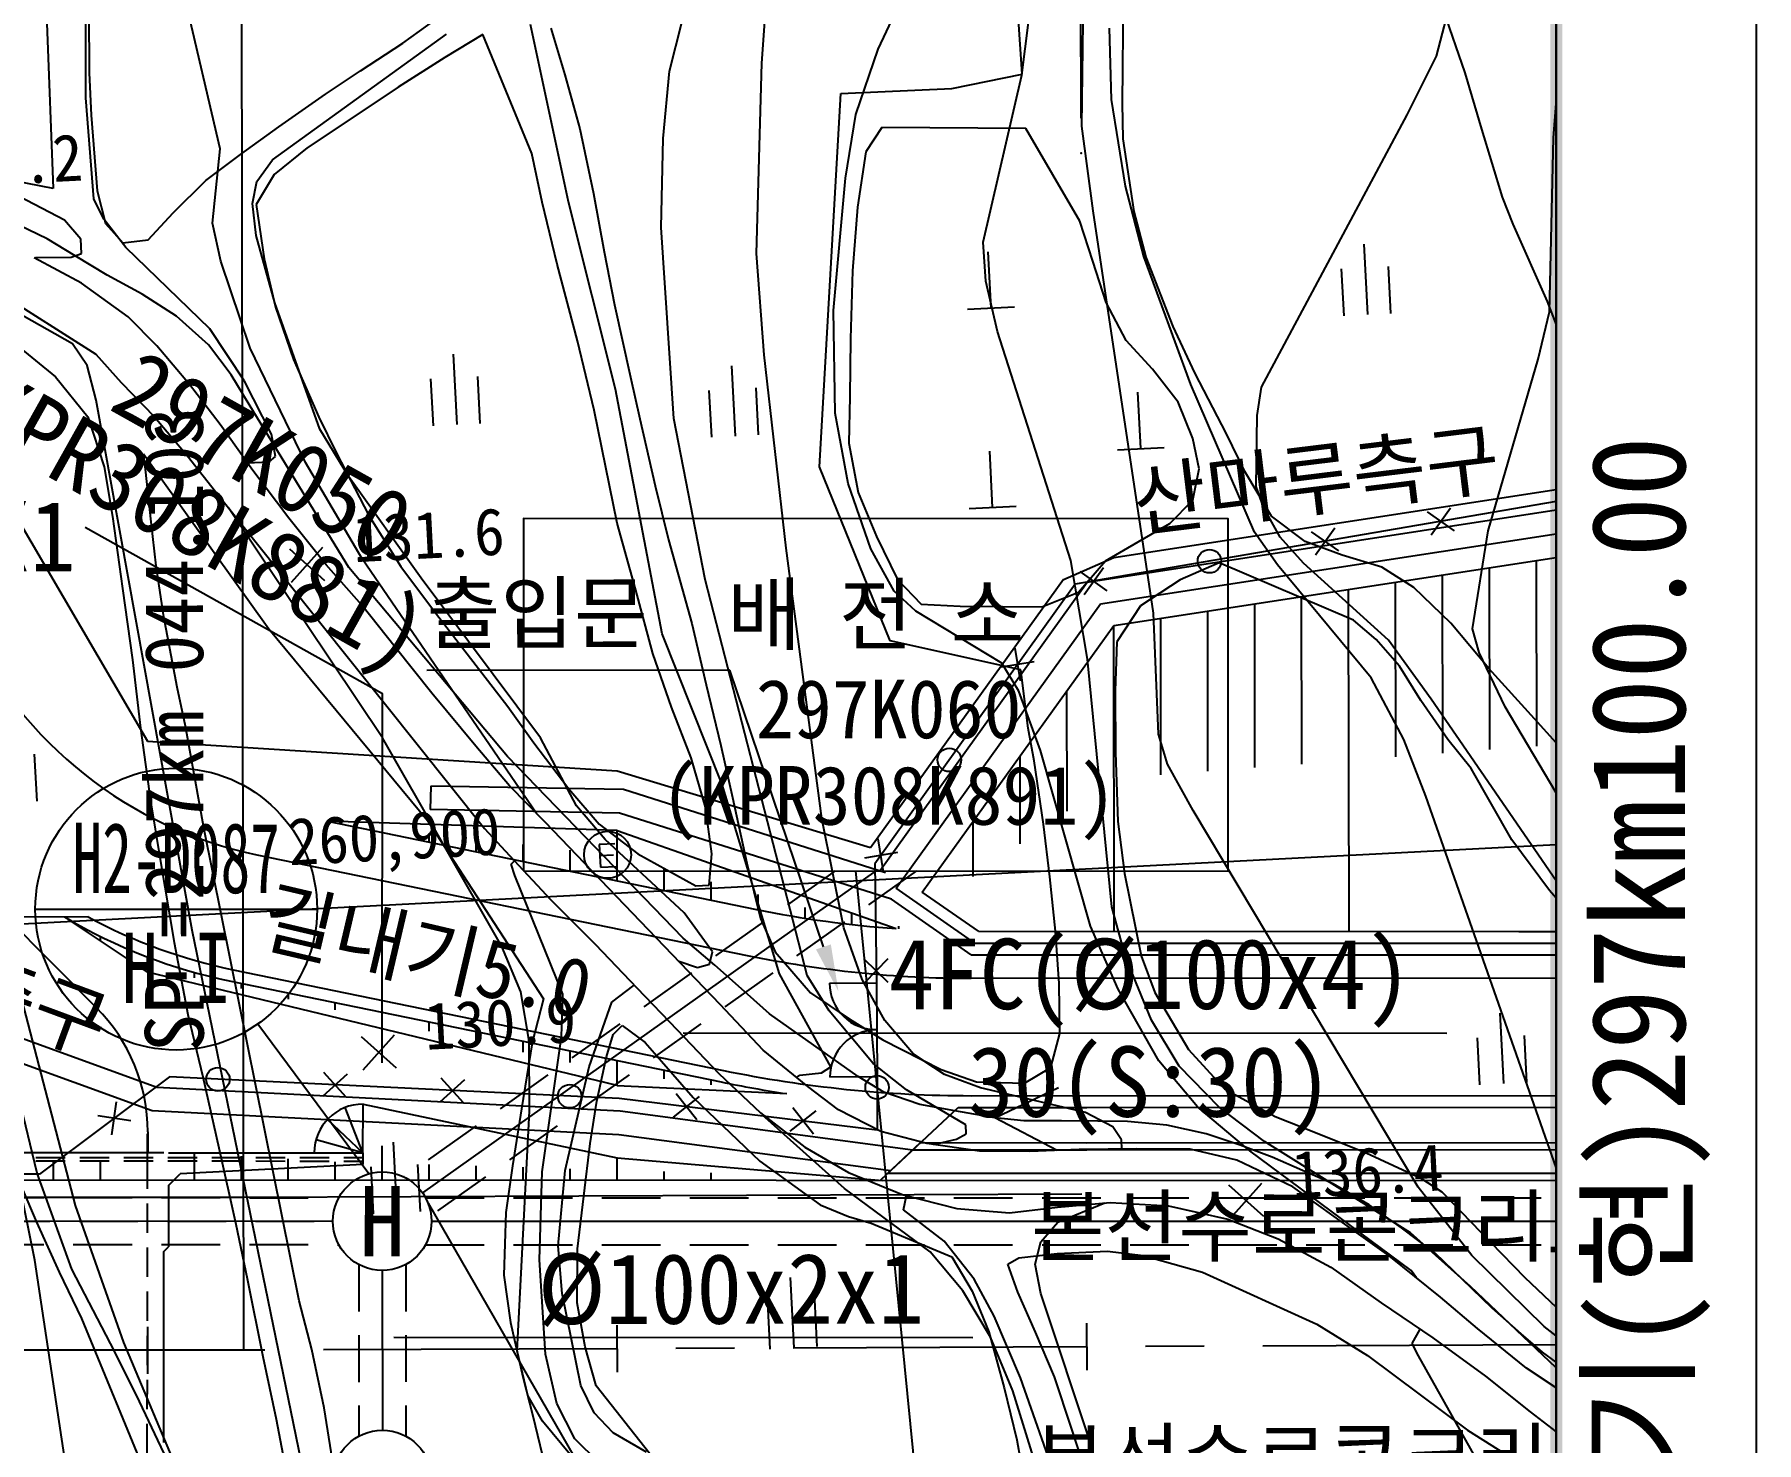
# Model space of a CAD drawing. Header units: millimetres. Extents: x 14054 to 14850, y 1103 to 1809.
# Drawn here: x 14776.6 to 14849.9, y 1462.2 to 1522.2 of the extents above; entities that cross this region are included whole.
import ezdxf
from ezdxf.enums import TextEntityAlignment as Align
from ezdxf.xclip import XClip

# ---------------------------------------------------------------- set-up
doc = ezdxf.new("R2010")
doc.units = ezdxf.units.MM
doc.header["$LTSCALE"] = 10
doc.header["$MEASUREMENT"] = 0
doc.header["$XCLIPFRAME"] = 2
for name, pattern in [('A-CENTR01', [2, 1.25, -0.25, 0.25, -0.25]), ('CENTER', [2, 1.25, -0.25, 0.25, -0.25]), ('HIDDEN', [0.375, 0.25, -0.125])]:
    doc.linetypes.add(name, pattern=pattern)
for name, color, linetype in [('ET-DSTA', 3, 'Continuous'), ('TN-MACL', 6, 'A-CENTR01'), ('TN-MANH', 4, 'Continuous'), ('TT-TABL-TEX2', 3, 'Continuous'), ('TZ-BASE', 253, 'Continuous'), ('TZ-CABL', 4, 'Continuous')]:
    doc.layers.add(name, color=color, linetype=linetype)
doc.layers.add('TX-PAPR', color=2, linetype='Continuous', plot=False)
doc.styles.add('GR', font='GulimChe.ttf')
doc.styles.add('HANA', font='GulimChe.ttf')
doc.styles.get("Standard").update_dxf_attribs({"font": 'GulimChe.ttf'})
doc.styles.add('굴림체', font='GulimChe.ttf')
doc.linetypes.add('I_LINE', pattern='A,3.5,["I",Standard,S=1,R=0,X=-1,Y=-0.5],3.5', length=7)
doc.linetypes.add('ZIGZAG', pattern='A,0.0001,-0.2,[131,ltypeshp.shx,S=0.2,R=0,X=-0.2,Y=0],-0.4,[131,ltypeshp.shx,S=0.2,R=180,X=0.2,Y=0],-0.2', length=0.8001)
doc.dimstyles.get("Standard").update_dxf_attribs({"dimtxt": 0.18, "dimasz": 0.18, "dimexe": 0.18, "dimexo": 0.0625, "dimgap": 0.09, "dimtad": 0, "dimtih": 1, "dimtoh": 1, "dimdec": 4, "dimzin": 0, "dimdsep": 46, "dimtxsty": 'Standard', "dimcen": 0.09, "dimadec": 0, "dimazin": 0, "dimtfac": 1, "dimtdec": 4, "dimtofl": 0, "dimtmove": 0, "dimatfit": 3, "dimfxl": 0, "dimtolj": 1, "dimtzin": 0, "dimarcsym": 0})

# ---------------------------------------------------------------- blocks, each defined once
blk = doc.blocks.new('JD-SSG3')
at = {"layer": 'TZ-BASE', "linetype": 'ByBlock'}
blk.add_line((679.759, 52.233), (679.73, 75.256), dxfattribs=at)
at = {"layer": 'TZ-BASE'}
for p, q in [((671.121, 55.169, 137), (676.315, 66.203, 137)), ((617.636, 63.93), (640.009, 25.709)), ((617.636, 63.93), (640.009, 25.709)), ((677.244, 54.064, 138), (678.409, 63.336, 138)), ((644.103, -0.235), (644.019, 62.75)), ((694.897, 54.87, 141), (696.74, 61.905, 141)), ((643.102, 50.929, 132), (641.378, 58.323, 132)), ((681.52, 52.857, 142.702), (681.587, 58.417, 142.702)), ((637.377, 53.101, 131), (637.378, 57.905, 131)), ((662.237, 54.228, 135), (663.07, 57.524, 135)), ((666.173, 54.565, 136), (666.364, 57.356, 136)), ((679.791, 51.882, 139), (679.862, 57.651, 139)), ((637.506, 56.762, 133.534), (637.528, 54.166, 133.534)), ((650.882, 55.419, 133.534), (652.657, 56.697, 133.534)), ((677.256, 54.096, 137.29), (677.086, 56.637, 137.29)), ((695.184, 56.833, 142.702), (696.108, 54.158, 142.702)), ((635.725, 56.279, 130.061), (635.99, 49.238, 130.061)), ((645.33, 50.459, 133), (652.746, 55.802, 133)), ((654.29, 55.787, 133.442), (652.665, 54.819, 133.442)), ((656.379, 50.731, 133.442), (654.29, 55.787, 133.442)), ((657.939, 48.662, 134), (656.318, 56.215, 134)), ((657.181, 56.065, 137.29), (657.778, 54.074, 137.29)), ((681.063, 53.029, 140), (680.966, 56.058, 140)), ((649.071, 54.25, 133.534), (650.882, 55.419, 133.534)), ((670.17, 52.392, 137), (671.121, 55.169, 137)), ((652.665, 54.819, 133.442), (650.687, 53.542, 133.442)), ((665.946, 46.467, 136), (666.173, 54.565, 136)), ((693.646, 52.376, 141), (694.897, 54.87, 141)), ((637.528, 54.166, 133.534), (637.61, 52.361, 133.534)), ((647.593, 53.245, 133.534), (649.071, 54.25, 133.534)), ((650.687, 53.542, 133.442), (648.748, 52.264, 133.442)), ((657.778, 54.074, 137.29), (658.41, 51.769, 137.29)), ((661.967, 51.364, 135), (662.237, 54.228, 135)), ((674.252, 53.486, 137.29), (677.256, 54.096, 137.29)), ((675.599, 46.947, 138), (677.244, 54.064, 138)), ((696.108, 54.158, 142.702), (696.813, 51.761, 142.702)), ((637.718, 48.791, 131), (637.377, 53.101, 131)), ((645.598, 51.857, 133.534), (647.593, 53.245, 133.534)), ((668.623, 37.39, 137.29), (669.538, 53.273, 137.29)), ((669.538, 53.273, 137.29), (674.252, 53.486, 137.29)), ((681.651, 49.331, 140), (681.063, 53.029, 140)), ((681.549, 51.347, 142.702), (681.52, 52.857, 142.702)), ((699.886, 51.394, 142), (700.019, 53.106, 142)), ((637.61, 52.361, 133.534), (637.869, 49.138, 133.534)), ((648.748, 52.264, 133.442), (646.807, 50.968, 133.442)), ((669.725, 49.676, 137), (670.17, 52.392, 137)), ((687.451, 40.78, 141), (693.646, 52.376, 141)), ((643.971, 50.688, 133.534), (645.598, 51.857, 133.534)), ((658.41, 51.769, 137.29), (659.002, 49.023, 137.29)), ((661.885, 47.577, 135), (661.967, 51.364, 135)), ((671.279, 51.827, 138.542), (670.592, 50.8, 138.542)), ((677.41, 51.793, 138.542), (671.279, 51.827, 138.542)), ((679.707, 47.841, 138.542), (677.41, 51.793, 138.542)), ((680.274, 48.278, 139), (679.791, 51.882, 139)), ((682.029, 48.252, 142.702), (681.549, 51.347, 142.702)), ((696.813, 51.761, 142.702), (697.7, 48.865, 142.702)), ((699.705, 43.977, 142), (699.886, 51.394, 142)), ((642.492, 49.573, 133.534), (643.971, 50.688, 133.534)), ((642.771, 47.755, 132), (643.102, 50.929, 132)), ((646.807, 50.968, 133.442), (645.402, 49.833, 133.442)), ((656.81, 48.647, 133.442), (656.379, 50.731, 133.442)), ((670.592, 50.8, 138.542), (670.247, 48.445, 138.542)), ((636.477, 47.879, 130), (631.332, 50.56, 130)), ((644.666, 49.534, 133), (645.33, 50.459, 133)), ((635.99, 49.238, 130.061), (633.719, 49.675, 130.061)), ((637.869, 49.138, 133.534), (638.211, 47.737, 133.534)), ((641.104, 48.201, 133.534), (642.492, 49.573, 133.534)), ((644.484, 48.599, 133), (644.666, 49.534, 133)), ((645.402, 49.833, 133.442), (644.641, 48.549, 133.442)), ((669.217, 44.045, 137), (669.725, 49.676, 137)), ((682.428, 46.337, 140), (681.651, 49.331, 140)), ((638.142, 47.924, 131), (637.718, 48.791, 131)), ((644.628, 47.226, 133), (644.484, 48.599, 133)), ((644.641, 48.549, 133.442), (644.977, 46.246, 133.442)), ((657.458, 46.012, 133.442), (656.81, 48.647, 133.442)), ((659.94, 40.688, 134), (657.939, 48.662, 134)), ((659.002, 49.023, 137.29), (659.449, 46.534, 137.29)), ((670.247, 48.445, 138.542), (670.03, 45.722, 138.542)), ((697.7, 48.865, 142.702), (698.153, 47.721, 142.702)), ((635.74, 47.088), (634.143, 47.852)), ((637.163, 47.078, 130), (636.477, 47.879, 130)), ((639.082, 46.728, 131), (638.142, 47.924, 131)), ((638.211, 47.737, 133.534), (638.961, 46.923, 133.534)), ((640.029, 47.046, 133.534), (641.104, 48.201, 133.534)), ((643.126, 46.138, 132), (642.771, 47.755, 132)), ((680.269, 46.144, 138.542), (679.707, 47.841, 138.542)), ((682.839, 31.152, 139), (680.274, 48.278, 139)), ((682.534, 46.316, 142.702), (682.029, 48.252, 142.702)), ((698.153, 47.721, 142.702), (699.607, 44.418, 142.702)), ((636.933, 46.364), (635.74, 47.088)), ((637.2, 46.466, 130), (637.163, 47.078, 130)), ((638.961, 46.923, 133.534), (640.029, 47.046, 133.534)), ((645.43, 44.373, 133), (644.628, 47.226, 133)), ((662.415, 39.436, 135), (661.885, 47.577, 135)), ((675.704, 45.284, 138), (675.599, 46.947, 138)), ((637.203, 45.203, 129.682), (635.183, 46.281, 129.682)), ((635.213, 46.266, 130), (635.239, 46.295, 130)), ((635.239, 46.295, 130), (636.761, 46.308, 130)), ((636.761, 46.308, 130), (637.2, 46.466, 130)), ((638.291, 45.546), (636.933, 46.364)), ((642.663, 43.253, 131), (639.082, 46.728, 131)), ((644.977, 46.246, 133.442), (645.463, 44.181, 133.442)), ((659.449, 46.534, 137.29), (659.897, 44.286, 137.29)), ((666.262, 42.153, 136), (665.946, 46.467, 136)), ((675.931, 44.143, 138.045), (675.807, 46.539, 138.045)), ((684.431, 40.886, 140), (682.428, 46.337, 140)), ((683.678, 43.365, 142.702), (682.534, 46.316, 142.702)), ((691.803, 46.861, 140.567), (691.959, 43.865, 140.567)), ((632.613, 45.469, 148.983), (637.812, 42.18, 148.983)), ((639.777, 44.728), (638.291, 45.546)), ((644.383, 42.432, 132), (643.126, 46.138, 132)), ((658.323, 42.748, 133.442), (657.458, 46.012, 133.442)), ((670.03, 45.722, 138.542), (669.941, 42.832, 138.542)), ((680.83, 44.374, 138.542), (680.269, 46.144, 138.542)), ((690.96, 43.813, 140.567), (690.857, 45.811, 140.567)), ((692.957, 43.917, 140.567), (692.854, 45.914, 140.567)), ((639.184, 43.774, 129.682), (637.203, 45.203, 129.682)), ((676.207, 43.14, 138), (675.704, 45.284, 138)), ((636.816, 42.616, 130), (634.324, 44.028, 130)), ((641.245, 43.799), (639.777, 44.728)), ((647.351, 38.987, 133), (645.43, 44.373, 133)), ((645.463, 44.181, 133.442), (646.225, 41.949, 133.442)), ((659.897, 44.286, 137.29), (660.58, 41.208, 137.29)), ((669.297, 39.662, 137), (669.217, 44.045, 137)), ((674.932, 44.091, 138.045), (676.93, 44.194, 138.045)), ((681.686, 42.768, 138.542), (680.83, 44.374, 138.542)), ((699.607, 44.418, 142.702), (700.015, 43.388, 142.702)), ((640.41, 42.534, 129.682), (639.184, 43.774, 129.682)), ((642.601, 42.577), (641.245, 43.799)), ((684.606, 41.389, 142.702), (683.678, 43.365, 142.702)), ((699.227, 41.967, 142), (699.705, 43.977, 142)), ((634.384, 42.613, 127.854), (636.089, 41.209, 127.854)), ((637.437, 41.692, 130), (636.816, 42.616, 130)), ((643.57, 41.301), (642.601, 42.577)), ((644.142, 41.027, 131), (642.663, 43.253, 131)), ((659.025, 39.799, 133.442), (658.323, 42.748, 133.442)), ((669.941, 42.832, 138.542), (669.909, 40.384, 138.542)), ((679.33, 33.4, 138), (676.207, 43.14, 138)), ((682.803, 41.547, 138.542), (681.686, 42.768, 138.542)), ((637.812, 42.18, 148.983), (638.892, 40.977, 148.983)), ((641.8, 40.888, 129.682), (640.41, 42.534, 129.682)), ((646.741, 37.574, 132), (644.383, 42.432, 132)), ((646.225, 41.949, 133.442), (647.297, 39.496, 133.442)), ((653.025, 42.177, 133.111), (653.18, 39.181, 133.111)), ((667.208, 33.915, 136), (666.262, 42.153, 136)), ((697.094, 34.655, 142), (699.227, 41.967, 142)), ((636.089, 41.209, 127.854), (637.459, 39.508, 127.854)), ((637.822, 40.22, 130), (637.437, 41.692, 130)), ((644.373, 39.972), (643.57, 41.301)), ((652.182, 39.129, 133.111), (652.078, 41.126, 133.111)), ((654.179, 39.233, 133.111), (654.075, 41.23, 133.111)), ((660.58, 41.208, 137.29), (660.975, 39.42, 137.29)), ((664.878, 41.688, 135.357), (665.034, 38.692, 135.357)), ((683.899, 40.141, 138.542), (682.803, 41.547, 138.542)), ((685.954, 38.786, 142.702), (684.606, 41.389, 142.702)), ((638.892, 40.977, 148.983), (640.302, 39.515, 148.983)), ((643.097, 39.187, 129.682), (641.8, 40.888, 129.682)), ((645.285, 38.773, 131), (644.142, 41.027, 131)), ((661.928, 30.267, 134), (659.94, 40.688, 134)), ((664.035, 38.64, 135.357), (663.931, 40.638, 135.357)), ((666.032, 38.744, 135.357), (665.929, 40.741, 135.357)), ((669.909, 40.384, 138.542), (669.879, 38.396, 138.542)), ((682.305, 38.162, 138.652), (682.181, 40.558, 138.652)), ((687.14, 34.599, 140), (684.431, 40.886, 140)), ((687.256, 39.57, 141), (687.451, 40.78, 141)), ((641.911, 17.653, 130), (637.822, 40.22, 130)), ((648.587, 33.1), (644.373, 39.972)), ((660.012, 34.989, 133.442), (659.025, 39.799, 133.442)), ((669.841, 36.68, 137), (669.297, 39.662, 137)), ((684.517, 38.592, 138.542), (683.899, 40.141, 138.542)), ((637.459, 39.508, 127.854), (638.156, 37.386, 127.854)), ((640.302, 39.515, 148.983), (641.692, 37.869, 148.983)), ((644.486, 37.228, 129.682), (643.097, 39.187, 129.682)), ((647.297, 39.496, 133.442), (648.061, 37.963, 133.442)), ((648.578, 36.959, 133), (647.351, 38.987, 133)), ((660.975, 39.42, 137.29), (661.622, 36.581, 137.29)), ((663.76, 32.582, 135), (662.415, 39.436, 135)), ((687.216, 36.539, 141), (687.256, 39.57, 141)), ((645.455, 37.825, 131), (645.285, 38.773, 131)), ((669.879, 38.396, 138.542), (670.274, 36.295, 138.542)), ((681.307, 38.11, 138.652), (683.304, 38.213, 138.652)), ((684.786, 37.301, 138.542), (684.517, 38.592, 138.542)), ((686.737, 37.18, 142.702), (685.954, 38.786, 142.702)), ((639.92, 37.29, 130.994), (639.832, 37.934, 130.994)), ((639.832, 37.934, 130.994), (645.167, 30.486, 130.994)), ((641.692, 37.869, 148.983), (643.063, 36.131, 148.983)), ((644.256, 37.552, 131), (645.184, 37.599, 131)), ((645.184, 37.599, 131), (645.455, 37.825, 131)), ((649.142, 33.471, 132), (646.741, 37.574, 132)), ((648.061, 37.963, 133.442), (649.428, 35.304, 133.442)), ((675.995, 35.656, 138.045), (675.871, 38.052, 138.045)), ((638.156, 37.386, 127.854), (638.517, 35.264, 127.854)), ((640.166, 35.042, 130.994), (639.92, 37.29, 130.994)), ((646.021, 35.194, 129.682), (644.486, 37.228, 129.682)), ((651.662, 32.641, 133), (648.578, 36.959, 133)), ((671.638, 29.972, 137.29), (668.623, 37.39, 137.29)), ((670.808, 33.886, 137), (669.841, 36.68, 137)), ((684.52, 35.958, 138.542), (684.786, 37.301, 138.542)), ((687.868, 35.278, 142.702), (686.737, 37.18, 142.702)), ((643.063, 36.131, 148.983), (654.362, 21.986, 148.983)), ((661.622, 36.581, 137.29), (662.198, 34.277, 137.29)), ((670.274, 36.295, 138.542), (671.054, 34.413, 138.542)), ((681.153, 33.526), (700.013, 36.425)), ((681.153, 33.526), (700.013, 36.425)), ((683.539, 34.97, 138.542), (684.52, 35.958, 138.542)), ((687.527, 35.661, 141), (687.216, 36.539, 141)), ((638.517, 35.264, 127.854), (638.944, 32.196, 127.854)), ((650.02, 25.84, 131), (643.456, 35.639, 131)), ((649.428, 35.304, 133.442), (650.797, 33.143, 133.442)), ((674.997, 35.604, 138.045), (676.994, 35.707, 138.045)), ((680.022, 32.475), (700.012, 35.548)), ((688.244, 34.394, 141), (687.527, 35.661, 141)), ((689.298, 34.202, 142.702), (687.868, 35.278, 142.702)), ((695.663, 34.653), (694.507, 35.469)), ((694.677, 34.484), (695.493, 35.639)), ((640.377, 33.164, 130.994), (640.166, 35.042, 130.994)), ((647.613, 33.216, 129.682), (646.021, 35.194, 129.682)), ((660.807, 32.131, 133.442), (660.012, 34.989, 133.442)), ((680.589, 31.55), (700.012, 34.536)), ((682.191, 34.185, 138.542), (683.539, 34.97, 138.542)), ((688.125, 33.208, 140), (687.14, 34.599, 140)), ((690.735, 33.805), (689.58, 34.621)), ((689.749, 33.636), (690.565, 34.791)), ((696.435, 30.486, 142), (697.094, 34.655, 142)), ((646.059, 33.886, 131.62), (647.544, 32.547, 131.62)), ((646.132, 32.473, 131.62), (647.471, 33.959, 131.62)), ((662.198, 34.277, 137.29), (663.192, 30.719, 137.29)), ((668.727, 22.403, 136), (667.208, 33.915, 136)), ((671.802, 32.083, 137), (670.808, 33.886, 137)), ((671.054, 34.413, 138.542), (671.947, 32.585, 138.542)), ((680.807, 33.384, 138.542), (682.191, 34.185, 138.542)), ((689.234, 33.284, 141), (688.244, 34.394, 141)), ((690.878, 33.622, 142.702), (689.298, 34.202, 142.702)), ((636.943, 5.931, 129), (629.709, 33.646, 129)), ((640.697, 30.989, 130.994), (640.377, 33.164, 130.994)), ((649.131, 31.495, 129.682), (647.613, 33.216, 129.682)), ((655.337, 25.055), (648.587, 33.1)), ((656.57, 22.628, 132), (649.142, 33.471, 132)), ((650.797, 33.143, 133.442), (652.277, 31.165, 133.442)), ((678.982, 32.569), (681.153, 33.526)), ((678.982, 32.569), (681.153, 33.526)), ((680.035, 29.193, 138), (679.33, 33.4, 138)), ((679.657, 32.045, 138.542), (680.807, 33.384, 138.542)), ((679.894, 31.94), (680.71, 33.095)), ((681.156, 30.626), (700.012, 33.524)), ((685.647, 33.301, 140.419), (683.987, 32.574, 140.419)), ((691.359, 30.859, 140.419), (685.647, 33.301, 140.419)), ((692.11, 28.4, 140), (688.125, 33.208, 140)), ((692.854, 30, 141), (689.234, 33.284, 141)), ((692.568, 33.116, 142.702), (690.878, 33.622, 142.702)), ((693.926, 32.243, 142.702), (692.568, 33.116, 142.702)), ((697.163, 25.343), (697.153, 33.085)), ((699.163, 25.496), (699.153, 33.392)), ((656.735, 25.848, 133), (651.662, 32.641, 133)), ((668.099, 15.73, 135), (663.76, 32.582, 135)), ((670.795, 21.177), (679.007, 32.604)), ((670.795, 21.177), (679.007, 32.604)), ((671.186, 20.179), (680.022, 32.475)), ((671.947, 32.585, 138.542), (672.953, 31.53, 138.542)), ((680.88, 32.109), (679.725, 32.925)), ((683.987, 32.574, 140.419), (682.287, 31.461, 140.419)), ((693.164, 25.036), (693.154, 32.47)), ((695.163, 25.189), (695.154, 32.777)), ((638.944, 32.196, 127.854), (639.37, 29.17, 127.854)), ((661.528, 29.439, 133.442), (660.807, 32.131, 133.442)), ((672.719, 31.243, 137), (671.802, 32.083, 137)), ((671.889, 19.443), (680.589, 31.55)), ((678.089, 31.428, 138.542), (679.657, 32.045, 138.542)), ((687.164, 24.576), (687.155, 31.548)), ((689.164, 24.729), (689.155, 31.855)), ((691.173, 17.618), (691.154, 32.163)), ((695.501, 30.725, 142.702), (693.926, 32.243, 142.702)), ((641.269, 28.004, 130.994), (640.697, 30.989, 130.994)), ((650.557, 29.701, 129.682), (649.131, 31.495, 129.682)), ((652.277, 31.165, 133.442), (655.348, 27.172, 133.442)), ((676.393, 29.019, 137), (672.719, 31.243, 137)), ((672.953, 31.53, 138.542), (674.61, 31.447, 138.542)), ((674.61, 31.447, 138.542), (676.413, 31.438, 138.542)), ((676.413, 31.438, 138.542), (678.089, 31.428, 138.542)), ((682.287, 31.461, 140.419), (681.285, 29.938, 140.419)), ((683.06, 25.999, 139), (682.839, 31.152, 139)), ((683.165, 24.269), (683.156, 30.933)), ((685.164, 24.422), (685.156, 31.24)), ((692.331, 30.025, 140.419), (691.359, 30.859, 140.419)), ((645.167, 30.486, 130.994), (651.934, 22.33, 130.994)), ((664.473, 23.855, 134), (661.928, 30.267, 134)), ((663.192, 30.719, 137.29), (663.803, 28.101, 137.29)), ((673.001, 19.277), (681.156, 30.626)), ((681.173, 17.606), (681.156, 30.626)), ((697.129, 28.802, 142.702), (695.501, 30.725, 142.702)), ((696.713, 29.478, 142), (696.435, 30.486, 142)), ((652.111, 27.742, 129.682), (650.557, 29.701, 129.682)), ((662.325, 27.152, 133.442), (661.528, 29.439, 133.442)), ((677.191, 28.745, 137.29), (671.638, 29.972, 137.29)), ((677.182, 28.27), (676.952, 29.666)), ((681.285, 29.938, 140.419), (681.217, 27.839, 140.419)), ((693.319, 28.897, 140.419), (692.331, 30.025, 140.419)), ((694.676, 27.484, 141), (692.854, 30, 141)), ((697.825, 27.17, 142), (696.713, 29.478, 142)), ((639.37, 29.17, 127.854), (639.712, 26.249, 127.854)), ((664.807, 28.731), (651.9, 28.714)), ((668.791, 16.942), (664.807, 28.731)), ((677.765, 29.083), (676.369, 28.853)), ((677.114, 27.829, 137), (676.393, 29.019, 137)), ((677.508, 26.258, 137.29), (677.191, 28.745, 137.29)), ((681.078, 18.645, 138), (680.035, 29.193, 138)), ((694.232, 27.437, 140.419), (693.319, 28.897, 140.419)), ((699.069, 26.655, 142.702), (697.129, 28.802, 142.702)), ((641.629, 26.344, 130.994), (641.269, 28.004, 130.994)), ((663.803, 28.101, 137.29), (664.415, 25.52, 137.29)), ((693.513, 25.768, 140), (692.11, 28.4, 140)), ((653.995, 25.486, 129.682), (652.111, 27.742, 129.682)), ((655.348, 27.172, 133.442), (656.463, 25.638, 133.442)), ((663.16, 24.994, 133.442), (662.325, 27.152, 133.442)), ((678.041, 25.309, 137), (677.114, 27.829, 137)), ((679.167, 22.725), (679.16, 27.848)), ((681.217, 27.839, 140.419), (681.222, 25.225, 140.419)), ((695.382, 25.774, 140.419), (694.232, 27.437, 140.419)), ((700.007, 19.739, 141), (694.676, 27.484, 141)), ((700.008, 23.488, 142), (697.825, 27.17, 142)), ((700.009, 25.618, 142.702), (699.069, 26.655, 142.702)), ((639.712, 26.249, 127.854), (640.137, 23.16, 127.854)), ((640.009, 25.709), (660.008, 24.442)), ((640.009, 25.709), (660.008, 24.442)), ((642.414, 21.94, 130.994), (641.629, 26.344, 130.994)), ((655.101, 16.956, 131), (650.02, 25.84, 131)), ((658.27, 22.952, 133), (656.735, 25.848, 133)), ((677.759, 24.858, 137.29), (677.508, 26.258, 137.29)), ((683.446, 24.717, 139), (683.06, 25.999, 139)), ((694.446, 23.357, 140), (693.513, 25.768, 140)), ((696.369, 24.535, 140.419), (695.382, 25.774, 140.419)), ((635.305, 23.153, 127.454), (635.201, 25.15, 127.454)), ((655.422, 23.802, 129.682), (653.995, 25.486, 129.682)), ((662.823, 17.318), (655.337, 25.055)), ((656.463, 25.638, 133.442), (657.944, 23.678, 133.442)), ((663.775, 22.892, 133.442), (663.16, 24.994, 133.442)), ((664.415, 25.52, 137.29), (664.918, 23.308, 137.29)), ((677.168, 21.335), (677.164, 25.069)), ((680.163, 17.824, 137), (678.041, 25.309, 137)), ((681.222, 25.225, 140.419), (681.334, 22.279, 140.419)), ((660.008, 24.442), (670.795, 21.177)), ((678.167, 22.168, 137.29), (677.759, 24.858, 137.29)), ((684.538, 22.745, 139), (683.446, 24.717, 139)), ((698.102, 21.506, 140.419), (696.369, 24.535, 140.419)), ((652.066, 23.788), (652.048, 22.788)), ((660.271, 23.64), (652.066, 23.788)), ((656.941, 22.248, 129.682), (655.422, 23.802, 129.682)), ((657.944, 23.678, 133.442), (659.242, 22.161, 133.442)), ((671.431, 20.102), (660.271, 23.64)), ((666.923, 15.795, 134), (664.473, 23.855, 134)), ((640.137, 23.16, 127.854), (640.541, 20.66, 127.854)), ((660.108, 22.643), (652.048, 22.788)), ((659.497, 21.521, 133), (658.27, 22.952, 133)), ((664.039, 20.902, 133.442), (663.775, 22.892, 133.442)), ((664.918, 23.308, 137.29), (665.529, 20.506, 137.29)), ((694.111, 6.712, 139), (684.538, 22.745, 139)), ((700.002, 7.542, 140), (694.446, 23.357, 140)), ((660.007, 21.892), (647.671, 22.29)), ((647.671, 22.29), (665.939, 18.538)), ((648.007, 22.221), (648.007, 22.279)), ((650.007, 21.81), (650.007, 22.215)), ((651.934, 22.33, 130.994), (656.863, 14.737, 130.994)), ((664.392, 14.493, 129.682), (656.941, 22.248, 129.682)), ((659.242, 22.161, 133.442), (660.892, 20.901, 133.442)), ((671.695, 18.969), (660.108, 22.643)), ((669.657, 17.759, 136), (668.727, 22.403, 136)), ((675.17, 19.945), (675.167, 22.291)), ((678.431, 19.921, 137.29), (678.167, 22.168, 137.29)), ((681.334, 22.279, 140.419), (681.617, 20.069, 140.419)), ((280, -0.472), (700.007, 21.307)), ((646.464, 1.87, 130.994), (642.414, 21.94, 130.994)), ((652.007, 21.4), (652.007, 21.775)), ((654.007, 20.989), (654.007, 21.537)), ((654.362, 21.986, 148.983), (655.424, 20.838, 148.983)), ((656.007, 20.578), (656.007, 21.3)), ((659.91, 21.332, 132.724), (659.246, 21.297, 132.724)), ((659.246, 21.297, 132.724), (659.296, 20.336, 132.724)), ((662.867, 18.398, 133), (659.497, 21.521, 133)), ((660.007, 19.757), (660.007, 21.892)), ((660.007, 21.892), (671.883, 17.721)), ((671.355, 20.143), (671.125, 21.539)), ((699.71, 19.344, 140.419), (698.102, 21.506, 140.419)), ((640.541, 20.66, 127.854), (641.137, 17.129, 127.854)), ((644.667, 20.865), (665.537, 16.579)), ((655.424, 20.838, 148.983), (657.181, 18.951, 148.983)), ((655.49, 20.469, 132), (655.636, 20.611, 132)), ((658.007, 20.167), (658.007, 21.062)), ((659.852, 20.847, 132.724), (659.271, 20.817, 132.724)), ((660.892, 20.901, 133.442), (663.351, 19.543, 133.442)), ((663.922, 19.577, 133.442), (664.039, 20.902, 133.442)), ((671.938, 20.956), (670.542, 20.726)), ((655.654, 19.982, 132), (655.49, 20.469, 132)), ((657.698, 14.932, 132), (655.654, 19.982, 132)), ((659.296, 20.336, 132.724), (659.96, 20.37, 132.724)), ((662.006, 19.346), (662.007, 20.268)), ((665.529, 20.506, 137.29), (666.105, 18.147, 137.29)), ((678.676, 17.618, 137.29), (678.431, 19.921, 137.29)), ((681.617, 20.069, 140.419), (682.315, 16.567, 140.419)), ((663.351, 19.543, 133.442), (663.922, 19.577, 133.442)), ((664.006, 18.935), (664.007, 19.719)), ((666.006, 18.524), (666.006, 19.171)), ((675.237, 17.107), (671.889, 19.443)), ((675.394, 17.607), (673.001, 19.277)), ((700.006, 19.011, 140.419), (699.71, 19.344, 140.419)), ((657.181, 18.951, 148.983), (659.085, 17.044, 148.983)), ((664.071, 16.731, 133), (662.867, 18.398, 133)), ((668.006, 18.163), (668.006, 18.623)), ((670.006, 17.893), (670.006, 18.38)), ((675.08, 16.607), (671.695, 18.969)), ((681.653, 16.512, 138), (681.078, 18.645, 138)), ((637.482, 18.218), (622.506, 18.199)), ((633.998, 18.214), (637.84, 14.348)), ((640.005, 15.864), (636.469, 18.217)), ((646.548, -4.946, 130), (641.911, 17.653, 130)), ((666.105, 18.147, 137.29), (666.741, 16.726, 137.29)), ((670.433, 15.557, 136), (669.657, 17.759, 136)), ((672.006, 17.712), (672.006, 17.83)), ((675.394, 17.607), (700.006, 17.6)), ((678.83, 15.389, 137.29), (678.676, 17.618, 137.29)), ((681.348, 15.138, 137), (680.163, 17.824, 137)), ((698.406, 17.6), (700.006, 17.6)), ((638.006, 17.194), (638.006, 17.384)), ((641.137, 17.129, 127.854), (641.73, 14.061, 127.854)), ((655.908, 15.024, 131), (655.101, 16.956, 131)), ((659.085, 17.044, 148.983), (660.842, 15.193, 148.983)), ((664.162, 16.17), (662.823, 17.318)), ((675.237, 17.107), (700.006, 17.1)), ((624.22, 16.843), (640.405, 10.971)), ((640.005, 15.864), (640.006, 16.512)), ((662.627, 16.33, 133), (663.426, 16.059, 133)), ((663.426, 16.059, 133), (663.935, 16.206, 133)), ((663.935, 16.206, 133), (664.071, 16.731, 133)), ((665.554, 14.928), (664.162, 16.17)), ((666.741, 16.726, 137.29), (668.241, 14.987, 137.29)), ((671.545, 15.431), (670.532, 16.418)), ((671.532, 16.431), (670.545, 15.419)), ((675.08, 16.607), (700.006, 16.6)), ((682.766, 13.822, 138), (681.653, 16.512, 138)), ((682.315, 16.567, 140.419), (682.896, 14.999, 140.419)), ((624.102, 15.822), (640.204, 9.98)), ((660.004, 11.042), (640.005, 15.864)), ((642.005, 15.618), (642.005, 15.854)), ((643.561, 15.478), (664.43, 11.191)), ((643.661, 15.968), (664.531, 11.681)), ((669.105, 11.836, 134), (666.923, 15.795, 134)), ((669.035, 14.224, 135), (668.099, 15.73, 135)), ((669.045, 15.401), (671.045, 15.415)), ((671.41, 13.813, 136), (670.433, 15.557, 136)), ((671.045, 15.415), (671.073, 11.415)), ((675.079, 15.607), (700.005, 15.618)), ((644.005, 15.164), (644.005, 15.387)), ((646.005, 14.711), (646.005, 14.976)), ((656.255, 12.934, 131), (655.908, 15.024, 131)), ((656.863, 14.737, 130.994), (656.393, 12.862, 130.994)), ((657.642, 13.118, 132), (657.698, 14.932, 132)), ((659.773, 14.582, 133), (660.734, 15.306, 133)), ((660.842, 15.193, 148.983), (662.563, 13.417, 148.983)), ((666.488, 14.095), (665.554, 14.928)), ((668.241, 14.987, 137.29), (669.892, 13.873, 137.29)), ((678.854, 13.254, 137.29), (678.83, 15.389, 137.29)), ((683.073, 12.094, 137), (681.348, 15.138, 137)), ((682.896, 14.999, 140.419), (684.338, 12.58, 140.419)), ((641.73, 14.061, 127.854), (642.366, 11.414, 127.854)), ((648.005, 14.257), (648.005, 14.565)), ((650.005, 13.453), (650.005, 14.154)), ((658.812, 11.836, 133), (659.773, 14.582, 133)), ((666.222, 12.549, 129.682), (664.392, 14.493, 129.682)), ((670.266, 11.423), (666.488, 14.095)), ((670.911, 11.972, 135), (669.035, 14.224, 135)), ((697.589, 14.115, 140.033), (697.744, 11.119, 140.033)), ((652.005, 13.357), (652.005, 13.744)), ((654.004, 12.911), (654.005, 13.333)), ((659.556, 12.255, 133.682), (659.837, 13.211, 133.682)), ((659.837, 13.211, 133.682), (660.226, 13.595, 133.682)), ((660.226, 13.595, 133.682), (661.197, 12.872, 133.682)), ((662.563, 13.417, 148.983), (664.338, 11.548, 148.983)), ((669.892, 13.873, 137.29), (671.323, 12.982, 137.29)), ((672.627, 12.377, 136), (671.41, 13.813, 136)), ((678.479, 11.801, 137.29), (678.854, 13.254, 137.29)), ((683.945, 11.859, 138), (682.766, 13.822, 138)), ((649.112, 13.125, 130.865), (650.598, 11.786, 130.865)), ((649.185, 11.713, 130.865), (650.524, 13.199, 130.865)), ((656.393, 12.862, 130.994), (655.936, 10.047, 130.994)), ((656.004, 12.464), (656.004, 12.922)), ((656.276, 9.942, 131), (656.255, 12.934, 131)), ((656.813, 7.367, 132), (657.642, 13.118, 132)), ((658.004, 12.018), (658.004, 12.511)), ((661.197, 12.872, 133.682), (661.893, 12.077, 133.682)), ((668.128, 10.993, 129.682), (666.222, 12.549, 129.682)), ((671.323, 12.982, 137.29), (673.802, 11.717, 137.29)), ((684.338, 12.58, 140.419), (685.874, 10.896, 140.419)), ((696.746, 11.067, 140.033), (696.642, 13.064, 140.033)), ((698.743, 11.171, 140.033), (698.639, 13.168, 140.033)), ((657.796, 7.419, 133), (658.812, 11.836, 133)), ((659.141, 10.38, 133.682), (659.556, 12.255, 133.682)), ((660.004, 11.042), (660.004, 12.1)), ((661.893, 12.077, 133.682), (663.247, 10.523, 133.682)), ((668.71, 11.575, 134), (669.105, 11.836, 134)), ((672.33, 10.855, 135), (670.911, 11.972, 135)), ((673.939, 11.504, 136), (672.627, 12.377, 136)), ((677.352, 11.145, 137.29), (678.479, 11.801, 137.29)), ((684.714, 10.136, 137), (683.073, 12.094, 137)), ((685.649, 10.117, 138), (683.945, 11.859, 138)), ((642.366, 11.414, 127.854), (643.045, 8.389, 127.854)), ((647.474, 10.59), (648.521, 11.541)), ((648.473, 10.542), (647.522, 11.589)), ((652.468, 10.35), (653.515, 11.3)), ((653.467, 10.302), (652.516, 11.348)), ((660.004, 11.042), (667.23, 10.694)), ((662.004, 11.318), (662.004, 11.69)), ((664.004, 11.064), (664.004, 11.279)), ((664.338, 11.548, 148.983), (666.115, 9.881, 148.983)), ((667.645, 11.388, 134), (667.782, 11.48, 134)), ((667.782, 11.48, 134), (668.71, 11.575, 134)), ((671.073, 11.415), (669.068, 11.401)), ((671.367, 10.754), (670.266, 11.423)), ((673.802, 11.717, 137.29), (675.308, 11.193, 137.29)), ((675.486, 10.944, 136), (673.939, 11.504, 136)), ((675.308, 11.193, 137.29), (677.352, 11.145, 137.29)), ((635.312, 7.302, 127.854), (634.527, 10.538, 127.854)), ((638.489, 8.943), (638.692, 10.343)), ((640.405, 10.971), (660.139, 9.958)), ((658.855, 8.577, 133.682), (659.141, 10.38, 133.682)), ((662.405, 9.697), (663.519, 10.569)), ((663.398, 9.576), (662.526, 10.69)), ((663.247, 10.523, 133.682), (666.086, 7.819, 133.682)), ((669.43, 10.01, 129.682), (668.128, 10.993, 129.682)), ((672.892, 10.231), (671.367, 10.754)), ((674.852, 9.36, 135), (672.33, 10.855, 135)), ((675.078, 10.607), (700.003, 10.618)), ((679.95, 9.888, 136), (675.486, 10.944, 136)), ((676.092, 9.661), (678.797, 10.958)), ((685.874, 10.896, 140.419), (688.021, 9.724, 140.419)), ((635.206, 3.599, 128), (633.871, 10.185, 128)), ((639.29, 9.541), (637.891, 9.744)), ((640.204, 9.98), (660.071, 8.96)), ((649.183, 8.174), (647.674, 9.597)), ((649.183, 8.174), (648.419, 10.103)), ((649.183, 8.174), (649.184, 10.249)), ((649.184, 10.249), (660.003, 7.962)), ((655.936, 10.047, 130.994), (655.554, 7.619, 130.994)), ((655.745, -0.252, 131), (656.276, 9.942, 131)), ((660.139, 9.958), (672.603, 8.308)), ((666.115, 9.881, 148.983), (668.003, 8.416, 148.983)), ((666.307, 9.679, 134), (666.157, 9.849, 134)), ((669.685, 6.656, 134), (666.307, 9.679, 134)), ((667.368, 9.092), (668.482, 9.963)), ((668.361, 8.97), (667.49, 10.084)), ((671.228, 9.08, 129.682), (669.43, 10.01, 129.682)), ((671.218, 7.009), (674.521, 10.108)), ((674.382, 9.965), (672.892, 10.231)), ((676.092, 9.661), (674.382, 9.965)), ((674.521, 10.108), (680.003, 10.106)), ((678.748, 8.266), (676.092, 9.661)), ((677.324, 9.543), (676.092, 9.661)), ((678.926, 9.534), (677.324, 9.543)), ((680.473, 9.526), (678.926, 9.534)), ((681.111, 9.284, 136), (679.95, 9.888, 136)), ((680.003, 10.106), (700.003, 10.116)), ((686.942, 8.26, 137), (684.714, 10.136, 137)), ((687.577, 8.658, 138), (685.649, 10.117, 138)), ((688.021, 9.724, 140.419), (689.252, 9.239, 140.419)), ((640.002, 7.019), (640.003, 8.989)), ((640.003, 7.019), (640.003, 8.989)), ((640.019, 9.073), (640.021, 8.187)), ((660.071, 8.96), (671.662, 7.425)), ((673.195, 8.572, 129.682), (671.228, 9.08, 129.682)), ((674.453, 8.753, 135), (674.867, 8.986, 135)), ((674.867, 8.986, 135), (674.852, 9.36, 135)), ((681.743, 9.501), (680.473, 9.526)), ((681.487, 8.729, 136), (681.111, 9.284, 136)), ((683.417, 9.345), (681.743, 9.501)), ((685.091, 8.986), (683.417, 9.345)), ((686.542, 8.498), (685.091, 8.986)), ((689.252, 9.239, 140.419), (691.898, 8.175, 140.419)), ((634.028, 8.14, 127.854), (635.274, 5.221, 127.854)), ((642.003, 7.018), (642.003, 8.139)), ((643.045, 8.389, 127.854), (643.766, 5.132, 127.854)), ((649.183, 8.174), (647.185, 8.732)), ((650.003, 7.015), (650.003, 8.475)), ((650.475, 8.626, 131.159), (650.63, 5.63, 131.159)), ((658.314, 4.088, 133.682), (658.855, 8.577, 133.682)), ((668.003, 8.416, 148.983), (669.857, 7.339, 148.983)), ((672.922, 8.608), (671.218, 7.009)), ((672.603, 8.308), (680.003, 8.306)), ((672.922, 8.608), (680.003, 8.606)), ((675.44, 8.247, 129.682), (673.195, 8.572, 129.682)), ((673.483, 8.53, 135), (674.453, 8.753, 135)), ((677.576, 8.235, 129.682), (675.44, 8.247, 129.682)), ((679.674, 8.315, 129.682), (677.576, 8.235, 129.682)), ((682.141, 8.339, 129.682), (679.674, 8.315, 129.682)), ((680.003, 8.606), (700.003, 8.612)), ((680.003, 8.306), (700.003, 8.312)), ((681.494, 8.333, 136), (681.487, 8.729, 136)), ((684.406, 8.326, 129.682), (682.141, 8.339, 129.682)), ((686.392, 7.856, 129.682), (684.406, 8.326, 129.682)), ((687.902, 7.994), (686.542, 8.498)), ((693.821, 3.166, 137), (686.942, 8.26, 137)), ((693.796, 4.769, 138), (687.577, 8.658, 138)), ((691.898, 8.175, 140.419), (694.23, 7.094, 140.419)), ((636.002, 7.02), (636.003, 7.829)), ((638.002, 7.019), (638.003, 7.829)), ((644.003, 7.017), (644.003, 8.025)), ((646.003, 7.017), (646.003, 7.911)), ((648.003, 7.016), (648.003, 7.797)), ((649.631, 5.578, 131.159), (649.528, 7.575, 131.159)), ((651.629, 5.682, 131.159), (651.525, 7.679, 131.159)), ((652.003, 7.015), (652.003, 7.677)), ((654.003, 7.014), (654.003, 7.617)), ((655.554, 7.619, 130.994), (655.266, 5.633, 130.994)), ((656.003, 7.014), (656.003, 7.557)), ((656.703, 3.612, 132), (656.813, 7.367, 132)), ((657.5, 4.219, 133), (657.796, 7.419, 133)), ((658.003, 7.013), (658.003, 7.497)), ((660.003, 7.012), (660.003, 7.962)), ((660.003, 7.962), (671.31, 7.001)), ((662.003, 7.012), (662.003, 7.377)), ((666.086, 7.819, 133.682), (668.652, 5.964, 133.682)), ((669.857, 7.339, 148.983), (672.19, 6.386, 148.983)), ((688.779, 6.719, 129.682), (686.392, 7.856, 129.682)), ((689.187, 7.417), (687.902, 7.994)), ((690.491, 6.857), (689.187, 7.417)), ((280.003, 7.126), (700.002, 7.001)), ((636.791, 3.227, 127.854), (635.312, 7.302, 127.854)), ((664.003, 7.011), (664.003, 7.317)), ((673.329, 3.952, 134), (669.685, 6.656, 134)), ((671.537, 7.309), (680.003, 7.306)), ((680.003, 7.306), (700.002, 7.312)), ((686.045, 6.81, 136.425), (687.53, 5.471, 136.425)), ((686.118, 5.398, 136.425), (687.457, 6.884, 136.425)), ((690.998, 5.142, 129.682), (688.779, 6.719, 129.682)), ((692.033, 5.965), (690.491, 6.857)), ((696.402, 3.803, 139), (694.111, 6.712, 139)), ((694.23, 7.094, 140.419), (695.129, 6.518, 140.419)), ((639.004, 0.095, 129), (636.943, 5.931, 129)), ((668.652, 5.964, 133.682), (669.865, 5.461, 133.682)), ((672.19, 6.386, 148.983), (674.469, 5.803, 148.983)), ((672.199, 5.742, 135), (672.333, 6.35, 135)), ((678.758, 5.854, 148.983), (681.006, 6.062, 148.983)), ((678.766, 5.224, 136), (680.777, 6.041, 136)), ((681.006, 6.062, 148.983), (683.49, 5.92, 148.983)), ((683.49, 5.92, 148.983), (686.01, 5.353, 148.983)), ((693.408, 4.981), (692.033, 5.965)), ((695.129, 6.518, 140.419), (697.198, 4.372, 140.419)), ((635.274, 5.221, 127.854), (636.244, 3.099, 127.854)), ((655.266, 5.633, 130.994), (655.178, 2.964, 130.994)), ((669.865, 5.461, 133.682), (670.821, 5.179, 133.682)), ((670.821, 5.179, 133.682), (674.256, 3.743, 133.682)), ((673.93, 4.407, 135), (672.199, 5.742, 135)), ((674.469, 5.803, 148.983), (676.715, 5.625, 148.983)), ((676.715, 5.625, 148.983), (678.758, 5.854, 148.983)), ((678.049, 4.379, 136), (678.766, 5.224, 136)), ((686.01, 5.353, 148.983), (688.159, 4.514, 148.983)), ((692.886, 3.787, 129.682), (690.998, 5.142, 129.682)), ((643.766, 5.132, 127.854), (644.253, 2.821, 127.854)), ((675.21, 2.794, 135), (673.93, 4.407, 135)), ((688.159, 4.514, 148.983), (690.398, 3.304, 148.983)), ((694.857, 3.888), (693.408, 4.981)), ((696.342, 2.478, 138), (693.796, 4.769, 138)), ((657.665, 2.185, 133), (657.5, 4.219, 133)), ((658.302, 1.787, 133.682), (658.314, 4.088, 133.682)), ((674.733, 2.295, 134), (673.329, 3.952, 134)), ((674.256, 3.743, 133.682), (675.131, 2.283, 133.682)), ((676.647, 3.435, 141.837), (677.108, 3.708, 141.837)), ((677.108, 3.708, 141.837), (678.748, 3.883, 141.837)), ((677.8, 3.439, 136), (678.049, 4.379, 136)), ((678.748, 3.883, 141.837), (680.884, 3.982, 141.837)), ((680.884, 3.982, 141.837), (682.411, 3.808, 141.837)), ((682.411, 3.808, 141.837), (684.93, 3.096, 141.837)), ((695.067, 2.027, 129.682), (692.886, 3.787, 129.682)), ((695.992, 2.795), (694.857, 3.888)), ((699.478, 0.778, 139), (696.402, 3.803, 139)), ((697.198, 4.372, 140.419), (698.663, 2.872, 140.419)), ((636.699, -6.281, 128), (635.206, 3.599, 128)), ((636.244, 3.099, 127.854), (637.193, 1.126, 127.854)), ((638.436, 0.056, 127.854), (636.791, 3.227, 127.854)), ((655.178, 2.964, 130.994), (655.462, 0.956, 130.994)), ((656.962, -0.401, 132), (656.703, 3.612, 132)), ((677.064, 2.236, 141.837), (676.647, 3.435, 141.837)), ((678.052, 2.19, 136), (677.8, 3.439, 136)), ((684.93, 3.096, 141.837), (689.796, 0.878, 141.837)), ((690.398, 3.304, 148.983), (692.544, 1.783, 148.983)), ((694.051, 2.848, 137), (693.821, 3.166, 137)), ((644.253, 2.821, 127.854), (644.911, -0.5, 127.854)), ((667.372, 2.866, 133.203), (667.527, -0.13, 133.203)), ((675.901, 0.327, 134), (674.733, 2.295, 134)), ((675.131, 2.283, 133.682), (675.839, 0.549, 133.682)), ((676.067, 1.221, 135), (675.21, 2.794, 135)), ((677.827, 0.538, 141.837), (677.064, 2.236, 141.837)), ((697.274, 1.555), (695.992, 2.795)), ((699.999, -0.986, 138), (696.342, 2.478, 138)), ((698.663, 2.872, 140.419), (700, 1.601, 140.419)), ((647.006, -0.195, 130.994), (646.464, 1.87, 130.994)), ((658.465, -1.735, 133), (657.665, 2.185, 133)), ((658.641, -0.093, 133.682), (658.302, 1.787, 133.682)), ((666.529, -0.182, 133.203), (666.425, 1.816, 133.203)), ((668.526, -0.078, 133.203), (668.422, 1.919, 133.203)), ((680.241, -4.394, 136), (678.052, 2.19, 136)), ((692.544, 1.783, 148.983), (694.745, 0.298, 148.983)), ((696.644, 0.693, 129.682), (695.067, 2.027, 129.682)), ((698.501, 0.462), (697.274, 1.555)), ((637.193, 1.126, 127.854), (640.361, -6.561, 127.854)), ((640, 0.766), (640, -1.234)), ((655.462, 0.956, 130.994), (655.983, -1.367, 130.994)), ((659.996, 0.831), (660.004, -1.169)), ((677.181, -1.403, 135), (676.067, 1.221, 135)), ((679.995, 0.916), (680.004, -1.084)), ((689.796, 0.878, 141.837), (691.961, -0.46, 141.837)), ((700, 0.382, 139), (699.478, 0.778, 139)), ((699.995, 1), (700.004, -1)), ((639.533, -2.149, 127.854), (638.436, 0.056, 127.854)), ((641.549, -5.942, 129), (639.004, 0.095, 129)), ((675.839, 0.549, 133.682), (676.489, -1.829, 133.682)), ((676.851, -1.955, 134), (675.901, 0.327, 134)), ((678.627, -1.363, 141.837), (677.827, 0.538, 141.837)), ((693.859, 0.059, 137), (694.207, 0.661, 137)), ((694.126, -0.471, 137), (693.859, 0.059, 137)), ((694.745, 0.298, 148.983), (696.982, -1.334, 148.983)), ((698.733, -0.994, 129.682), (696.644, 0.693, 129.682)), ((699.418, -0.317), (698.501, 0.462)), ((644.911, -0.5, 127.854), (645.484, -3.167, 127.854)), ((647.526, -2.683, 130.994), (647.006, -0.195, 130.994)), ((656.197, -2.156, 131), (655.745, -0.252, 131)), ((657.443, -2.498, 132), (656.962, -0.401, 132)), ((659.111, -1.752, 133.682), (658.641, -0.093, 133.682)), ((691.961, -0.46, 141.837), (694.198, -2.129, 141.837)), ((697.687, -6.794, 137), (694.126, -0.471, 137)), ((699.999, -0.735), (699.418, -0.317)), ((655.983, -1.367, 130.994), (656.416, -3.026, 130.994)), ((680.035, -9.479, 135), (677.181, -1.403, 135)), ((679.352, -3.557, 141.837), (678.627, -1.363, 141.837)), ((696.982, -1.334, 148.983), (698.888, -2.855, 148.983)), ((699.999, -1.826, 129.682), (698.733, -0.994, 129.682)), ((640.841, -4.9, 127.854), (639.533, -2.149, 127.854)), ((656.832, -3.258, 131), (656.197, -2.156, 131)), ((659.021, -2.901, 133), (658.465, -1.735, 133)), ((661.396, -4.637, 133.682), (659.111, -1.752, 133.682)), ((676.489, -1.829, 133.682), (677.03, -4.041, 133.682)), ((678.601, -7.577, 134), (676.851, -1.955, 134)), ((694.198, -2.129, 141.837), (696.215, -3.631, 141.837)), ((647.882, -4.913, 130.994), (647.526, -2.683, 130.994)), ((658.205, -4.007, 132), (657.443, -2.498, 132)), ((659.843, -3.749, 133), (659.021, -2.901, 133)), ((698.888, -2.855, 148.983), (699.998, -3.709, 148.983)), ((645.484, -3.167, 127.854), (645.887, -5.248, 127.854)), ((656.416, -3.026, 130.994), (657.028, -5.552, 130.994)), ((658.066, -4.749, 131), (656.832, -3.258, 131)), ((680.112, -5.881, 141.837), (679.352, -3.557, 141.837)), ((696.215, -3.631, 141.837), (698.178, -4.875, 141.837)), ((659.221, -5.006, 132), (658.205, -4.007, 132)), ((661.254, -4.57, 133), (659.843, -3.749, 133)), ((677.03, -4.041, 133.682), (677.387, -6.031, 133.682))]:
    blk.add_line(p, q, dxfattribs=at)
at = {"layer": 'TZ-BASE', "ltscale": 0.2}
for p, q in [((700.013, 35.909), (679.514, 32.382)), ((679.514, 32.382), (670.98, 20.479)), ((670.98, 20.479), (671.045, 15.415)), ((640.95, 11.404), (635.403, 7.264)), ((660.087, 10.484), (640.95, 11.404)), ((671.073, 11.415), (671.082, 9.142)), ((671.082, 9.142), (660.087, 10.484)), ((635.403, 7.264), (607.033, 7.33))]:
    blk.add_line(p, q, dxfattribs=at)
at = {"layer": 'TZ-BASE', "ltscale": 0.5}
for p, q in [((640.703, 8.178), (634.103, 8.18)), ((640.903, 8.177), (649.183, 8.174)), ((649.183, 8.174), (649.183, 7.674)), ((649.183, 7.674), (641.403, 7.277)), ((640.903, 6.777), (640.902, 4.177)), ((640.903, 6.777), (641.403, 7.277)), ((640.699, -4.162), (640.702, 3.977)), ((640.702, 3.978), (640.902, 4.177))]:
    blk.add_line(p, q, dxfattribs=at)
at = {"layer": 'TZ-BASE', "linetype": 'HIDDEN', "ltscale": 0.5}
for p, q in [((639.997, -8.362), (640.003, 8.178)), ((639.997, -8.362), (640.003, 8.178)), ((625.873, 7.983), (649.183, 7.974)), ((625.873, 7.833), (649.183, 7.824))]:
    blk.add_line(p, q, dxfattribs=at)
at = {"layer": 'TZ-BASE', "linetype": 'Continuous', "ltscale": 0.5}
blk.add_line((640.002, 8.176), (640.003, 8.178), dxfattribs=at)
at = {"layer": 'TZ-BASE', "linetype": 'I_LINE', "ltscale": 0.2}
for p, q in [((644.09, 6.266), (399.998, 6.356)), ((679.8, 6.417), (644.09, 6.266))]:
    blk.add_line(p, q, dxfattribs=at)
at = {"layer": 'TZ-BASE', "linetype": 'CENTER'}
blk.add_lwpolyline([(699.999, 0), (644.103, -0.236), (280, -0.102), (0, 0)], dxfattribs=at)
at = {"layer": 'TZ-BASE'}
for centre, radius in [((685.23, 33.365), 0.5), ((674.153, 24.905), 0.5), ((659.601, 20.867, 132.724), 1), ((643.003, 11.305), 0.5), ((657.986, 10.585), 0.5), ((671.075, 10.962), 0.5)]:
    blk.add_circle(centre, radius, dxfattribs=at)
for centre, radius, start, end in [((648.188, 38.008), 17.5, 204.91627, 258.39294), ((675.094, 63.107), 45.5, 258.39294, 265.95303), ((648.188, 38.008), 23, 239.36884, 258.39294), ((648.188, 38.008), 22.5, 241.58557, 258.39294), ((675.094, 63.107), 47.5, 258.39294, 269.9825), ((671.045, 15.415), 2, 180.40122, 270.40122), ((632.519, 9.061), 7.5, 0.08642, 44.81866), ((671.068, 11.415), 2, 90.24752, 180.40122), ((675.094, 63.107), 53, 258.39294, 261.46683), ((675.094, 63.107), 52.5, 258.39294, 269.9825), ((649.183, 8.174), 2.075, 89.98165, 179.97903)]:
    blk.add_arc(centre, radius, start, end, dxfattribs=at)
at = {"layer": 'TZ-BASE', "linetype": 'ByBlock'}
blk.add_point((679.761, 50.733), dxfattribs=at)
at = {"layer": 'TZ-BASE'}
blk.add_solid([(669.106, 17.049), (669.431, 15.047), (668.475, 16.835)], dxfattribs=at)
at = {"layer": 'TZ-BASE', "style": 'HANA'}
for s, height, rotation, p in [('129.2', 2, 2.96834, (630.841, 49.244, 129.22)), ('SP =297km 044.103', 2.5, 90.06834, (642.398, 12.466)), ('산마루측구', 2.5, 6.99317, (682.132, 34.653)), ('B(함)현내제10 5.0X1', 3, 359.9762, (600.557, 32.945, 54.599)), ('131.6', 2, 2.96834, (648.799, 33.32, 131.62)), ('출입문', 2.5, 0.0736, (651.899, 29.902)), ('260,900', 2, 2.96834, (646.046, 20.417)), ('길내기5.0', 2.5, 346.79529, (644.673, 17.103)), ('수로측구', 2.5, 339.69497, (626.001, 16.617)), ('130.9', 2, 2.96834, (651.852, 12.559, 130.865)), ('136.4', 2, 2.96834, (688.785, 6.244, 136.424)), ('본선수로콘크리트', 2.5, 359.98165, (677.627, 3.811)), ('본선수로콘크리트', 2.5, 359.98165, (677.727, -6.13))]:
    blk.add_text(s, height=height, rotation=rotation, dxfattribs=at).set_placement(p)

msp = doc.modelspace()

# ---------------------------------------------------------------- linework, layer by layer
at = {"layer": 'ET-DSTA'}
msp.add_lwpolyline([(14797.382, 1486.577), (14827.382, 1486.566), (14827.387, 1501.566), (14797.387, 1501.577)], close=True, dxfattribs=at)
at = {"layer": 'TN-MACL', "const_width": 0.5}
msp.add_lwpolyline([(14841.361, 1541.395), (14841.361, 1391.395)], dxfattribs=at)
at = {"layer": 'TN-MANH'}
for centre in [(14791.364, 1471.657, 172.486), (14791.37, 1460.657, 172.486)]:
    msp.add_circle(centre, 2.1, dxfattribs=at)
at = {"layer": 'TX-PAPR'}
msp.add_lwpolyline([(14053.889, 1103.051), (14849.889, 1103.051), (14849.889, 1619.051), (14053.889, 1619.051)], close=True, dxfattribs=at)
at = {"layer": 'TX-PAPR', "flags": 128}
msp.add_lwpolyline([(14841.361, 1541.395), (14841.361, 1391.395), (14141.362, 1391.395), (14141.362, 1541.395)], close=True, dxfattribs=at)
at = {"layer": 'TZ-BASE'}
for p, q in [((14776.591, 1484.949, 172.486), (14788.591, 1484.944, 172.486)), ((14790.787, 1473.676, 172.486), (14786.062, 1480.052, 172.486))]:
    msp.add_line(p, q, dxfattribs=at)
at = {"layer": 'TZ-BASE', "elevation": 172.486, "flags": 128}
msp.add_lwpolyline([(14791.366, 1478.407), (14791.372, 1494.11), (14778.715, 1501.201)], dxfattribs=at)
at = {"layer": 'TZ-BASE'}
msp.add_circle((14782.591, 1484.946, 172.486), 6, dxfattribs=at)
at = {"layer": 'TZ-CABL', "linetype": 'HIDDEN'}
for points in [[(14810.655, 1486.572), (14792.291, 1473.541)], [(14814.109, 1486.571), (14793.448, 1471.91)], [(14643.211, 1472.711), (14789.517, 1472.658)], [(14793.21, 1472.657), (14841.361, 1472.657)], [(14643.464, 1471.711), (14789.264, 1471.658)], [(14793.464, 1471.657), (14841.361, 1471.657)], [(14643.21, 1470.711), (14789.517, 1470.658)], [(14793.21, 1470.657), (14841.361, 1470.657)]]:
    msp.add_lwpolyline(points, dxfattribs=at)
at = {"layer": 'TZ-CABL', "linetype": 'ZIGZAG', "ltscale": 0.5}
for points in [[(14812.382, 1486.571), (14793.076, 1472.872)], [(14643.464, 1471.711), (14789.264, 1471.658)], [(14793.464, 1471.657), (14841.361, 1471.657)]]:
    msp.add_lwpolyline(points, dxfattribs=at)
at = {"layer": 'TZ-CABL', "linetype": 'HIDDEN', "ltscale": 0.8, "elevation": 172.486}
for points in [[(14790.365, 1469.809), (14790.372, 1462.503)], [(14792.365, 1469.811), (14792.372, 1462.504)]]:
    msp.add_lwpolyline(points, dxfattribs=at)
at = {"layer": 'TZ-CABL', "linetype": 'ZIGZAG', "ltscale": 0.5, "elevation": 172.486}
msp.add_lwpolyline([(14791.366, 1469.557), (14791.372, 1462.757)], dxfattribs=at)

# ---------------------------------------------------------------- block references
at = {"layer": 'TZ-BASE'}
ref = msp.add_blockref('JD-SSG3', (14141.362, 1466.395), dxfattribs=at)
XClip(ref).set_block_clipping_path([(-0.0000000005, -74.9999998167), (699.9994600031, 75.0000001883)])

# ---------------------------------------------------------------- texts
at = {"layer": 'TN-MACL', "style": '굴림체'}
msp.add_text('MATCH LINE 서기(현)297㎞100.00', height=4, rotation=90, dxfattribs=at).set_placement((14844.845, 1466.395), align=Align.MIDDLE_CENTER)
at = {"layer": 'TN-MANH', "linetype": 'ByBlock', "style": 'GR'}
msp.add_text('H', height=3, rotation=359.97903, dxfattribs=at).set_placement((14791.364, 1471.657, 172.486), align=Align.MIDDLE)
at = {"layer": 'TT-TABL-TEX2', "style": '굴림체'}
for s, p in [('배 전 소', (14812.385, 1497.526)), ('297K060', (14812.931, 1493.451)), ('(KPR308K891)', (14812.929, 1489.596))]:
    msp.add_text(s, height=2.5, dxfattribs=at).set_placement(p, align=Align.MIDDLE)
at = {"layer": 'TZ-BASE', "style": 'GR'}
for s, p in [('(KPR308K881)', (14771.858, 1506.311, 172.486)), ('297K050', (14779.649, 1506.262, 172.486))]:
    msp.add_text(s, height=3, rotation=330.74032, dxfattribs=at).set_placement(p)
for s, width, p in [('H2-D087', 0.65, (14782.592, 1487.106, 172.486)), ('H-I', 0.8, (14782.591, 1482.446, 172.486))]:
    msp.add_text(s, height=3, rotation=359.97903, dxfattribs=dict(at, width=width)).set_placement(p, align=Align.MIDDLE)
at = {"layer": 'TZ-BASE'}
for s, p in [('4FC(Ø100x4)', (14824.066, 1481.959, 172.486)), ('30(S:30)', (14824.064, 1477.372, 172.486)), ('Ø100x2x1', (14806.214, 1468.787, 172.486))]:
    msp.add_text(s, height=3, rotation=0.03086, dxfattribs=at).set_placement(p, align=Align.MIDDLE)

# ---------------------------------------------------------------- leaders
for points, override in [([(14811.518, 1486.572, 172.486), (14816.979, 1431.34, 172.486)], {"dimscale": 1, "dimgap": 1, "dimtad": 0, "dimzin": 8, "dimtxsty": 'Standard', "dimadec": 3, "dimtdec": 3}), ([(14804.178, 1479.671, 172.486), (14836.701, 1479.66, 172.486)], {"dimscale": 1, "dimtad": 0, "dimzin": 8, "dimtxsty": 'Standard', "dimadec": 3, "dimtdec": 3}), ([(14793.316, 1472.429), (14816.979, 1431.34), (14776.965, 1431.355)], {"dimscale": 1, "dimzin": 8, "dimtxsty": 'Standard', "dimadec": 3, "dimtdec": 3}), ([(14791.862, 1466.715, 172.486), (14816.518, 1466.706, 172.486)], {"dimscale": 1, "dimtad": 0, "dimzin": 8, "dimtxsty": 'Standard', "dimadec": 3, "dimtdec": 3})]:
    msp.add_leader(points, dimstyle='Standard', override=override, dxfattribs=at)

doc.saveas('drawing.dxf')
